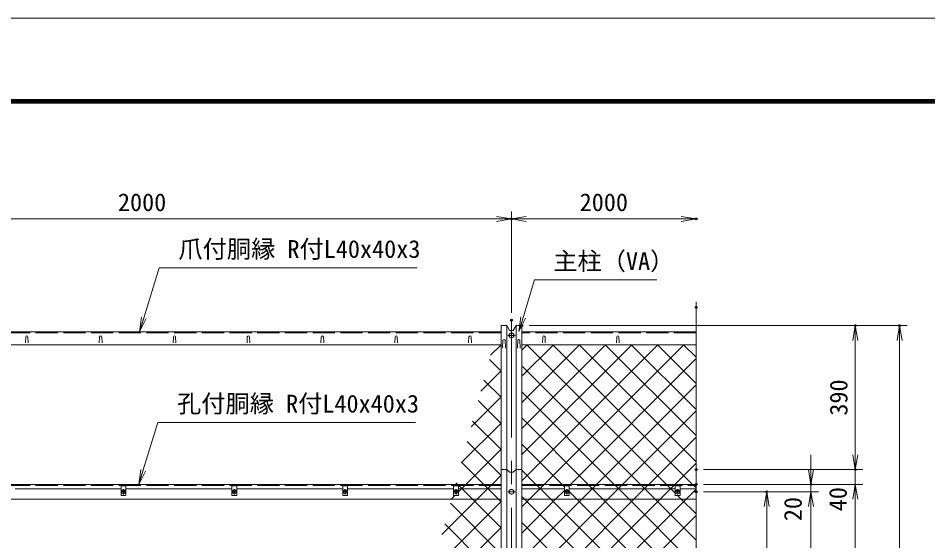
# Model space of a CAD drawing. Units: millimetres, scale not verified. Extents: x -4200 to 4200, y -2970 to 2970.
# Drawn here: x -2855 to -392, y 1556 to 2970 of the extents above; entities that cross this region are included whole.
import ezdxf
from ezdxf.enums import TextEntityAlignment as Align

# ---------------------------------------------------------------- set-up
doc = ezdxf.new("R2010")
doc.units = ezdxf.units.MM
doc.header["$LTSCALE"] = 10
doc.header["$PDMODE"] = 32
doc.header["$PDSIZE"] = 5
doc.linetypes.add('DASHED', pattern=[7.5, 6, -1.5])
doc.linetypes.add('USER1', pattern=[50.8, 31.75, -6.35, 6.35, -6.35])
for name, color, linetype, lineweight in [('0-0_D-STR1', 1, 'Continuous', 18), ('0-1_D-STR-DIM', 7, 'Continuous', 13), ('0-2_0', 7, 'Continuous', 18), ('0-5_D-STR3', 3, 'Continuous', 13), ('0-6_D-BMK', 2, 'USER1', 13), ('0-7_D-STR2', 7, 'Continuous', 13), ('0-8_D-STR-TXT', 7, 'Continuous', 13), ('0-9_D-TTL', 7, 'Continuous', 18)]:
    doc.layers.add(name, color=color, linetype=linetype, lineweight=lineweight)
doc.layers.add('0-3_Defpoints', color=7, linetype='Continuous')
doc.styles.add('ＭＳ ゴシック', font='')
doc.styles.get('ＭＳ ゴシック').set_extended_font_data('MS Gothic')

# ---------------------------------------------------------------- blocks, each defined once
blk = doc.blocks.new('_Open')
at = {"layer": '0-2_0'}
blk.add_line((-10, 1.667), (0, 0), dxfattribs=at)
blk.add_lwpolyline([(-10, -1.667), (0, 0), (-10, 0)], dxfattribs=at)

msp = doc.modelspace()

# ---------------------------------------------------------------- linework, layer by layer
at = {"layer": '0-0_D-STR1'}
for p, q in [((-1547.58, 2121.21), (-3494.58, 2121.21)), ((-1547.58, -411.61), (-1547.58, 2138.1)), ((-1532.08, -411.61), (-1532.08, 2138.1)), ((-1507.08, -411.61), (-1507.08, 2138.1)), ((-1491.58, -411.61), (-1491.58, 2138.1)), ((-1019.58, 2121.21), (-1491.58, 2121.21)), ((-2834.58, 2108.08), (-2835.33, 2091.94)), ((-2828.58, 2108.08), (-2827.83, 2091.94)), ((-2634.58, 2108.08), (-2635.33, 2091.94)), ((-2628.58, 2108.08), (-2627.83, 2091.94)), ((-2434.58, 2108.08), (-2435.33, 2091.94)), ((-2428.58, 2108.08), (-2427.83, 2091.94)), ((-2234.58, 2108.08), (-2235.33, 2091.94)), ((-2228.58, 2108.08), (-2227.83, 2091.94)), ((-2034.58, 2108.08), (-2035.33, 2091.94)), ((-2028.58, 2108.08), (-2027.83, 2091.94)), ((-1834.58, 2108.08), (-1835.33, 2091.94)), ((-1828.58, 2108.08), (-1827.83, 2091.94)), ((-1634.58, 2108.08), (-1635.33, 2091.94)), ((-1628.58, 2108.08), (-1627.83, 2091.94)), ((-1542.58, 2098.37), (-1543.33, 2076.87)), ((-1536.58, 2098.37), (-1535.83, 2076.87)), ((-1502.58, 2098.37), (-1503.33, 2076.87)), ((-1496.58, 2098.37), (-1495.83, 2076.87)), ((-1434.58, 2108.08), (-1435.33, 2091.94)), ((-1428.58, 2108.08), (-1427.83, 2091.94)), ((-1234.58, 2108.08), (-1235.33, 2091.94)), ((-1228.58, 2108.08), (-1227.83, 2091.94)), ((-1547.58, 2086.57), (-3494.58, 2086.57)), ((-1019.58, 2086.57), (-1491.58, 2086.57)), ((-1547.58, 1708.39), (-3494.58, 1708.39)), ((-1491.58, 1708.39), (-1019.58, 1708.39)), ((-3494.58, 1668.39), (-1547.58, 1668.39)), ((-1019.58, 1668.39), (-1491.58, 1668.39))]:
    msp.add_line(p, q, dxfattribs=at)
at = {"layer": '0-0_D-STR1', "linetype": 'DASHED'}
for p, q in [((-1547.58, 2118.61), (-3494.58, 2118.61)), ((-1019.58, 2118.61), (-1491.58, 2118.61)), ((-1547.58, 1705.39), (-3494.58, 1705.39)), ((-1491.58, 1705.39), (-1019.58, 1705.39))]:
    msp.add_line(p, q, dxfattribs=at)
at = {"layer": '0-0_D-STR1'}
for points in [[(-1547.58, 2138.1), (-1532.08, 2138.1), (-1524.58, 2124.6), (-1514.58, 2124.6), (-1507.08, 2138.1), (-1491.58, 2138.1)], [(-1547.58, 1748.39), (-1532.08, 1748.39), (-1524.58, 1741.15), (-1514.58, 1741.15), (-1507.08, 1748.39), (-1491.58, 1748.39)]]:
    msp.add_lwpolyline(points, dxfattribs=at)
for centre in [(-2831.58, 2106.83), (-2631.58, 2106.83), (-2431.58, 2106.83), (-2231.58, 2106.83), (-2031.58, 2106.83), (-1831.58, 2106.83), (-1631.58, 2106.83), (-1539.58, 2097.12), (-1499.58, 2097.12), (-1431.58, 2106.83), (-1231.58, 2106.83)]:
    msp.add_arc(centre, 3.25, 22.61986, 157.38014, dxfattribs=at)
at = {"layer": '0-1_D-STR-DIM'}
for p, q in [((-1519.58, 2173.1), (-1519.58, 2446.88)), ((-1519.58, 2173.1), (-1519.58, 2446.88)), ((-3519.58, 2426.88), (-1519.58, 2426.88)), ((-1519.58, 2426.88), (-1019.58, 2426.88)), ((-1019.58, 2202.84), (-1019.58, 879.04)), ((-1471.58, 2138.1), (-448.53, 2138.1)), ((-1471.58, 2138.1), (-568.53, 2138.1)), ((-588.53, 1748.39), (-588.53, 2138.1)), ((-468.53, -111.61), (-468.53, 2138.1)), ((-588.53, 1788.39), (-588.53, 1828.39)), ((-708.53, 1748.39), (-708.53, 1788.39)), ((-999.58, 1748.39), (-568.53, 1748.39)), ((-999.58, 1748.39), (-568.53, 1748.39)), ((-588.53, 1708.39), (-588.53, 1748.39)), ((-999.58, 1708.39), (-568.53, 1708.39)), ((-999.58, 1708.39), (-568.53, 1708.39)), ((-999.58, 1708.39), (-688.53, 1708.39)), ((-708.53, 1688.39), (-708.53, 1708.39)), ((-588.53, 1708.39), (-588.53, -111.61)), ((-999.58, 1688.39), (-808.53, 1688.39)), ((-999.58, 1688.39), (-688.53, 1688.39)), ((-999.58, 1688.39), (-688.53, 1688.39)), ((-828.53, 1098.39), (-828.53, 1688.39)), ((-708.53, 1688.39), (-708.53, -81.61)), ((-588.53, 1668.39), (-588.53, 1628.39)), ((-708.53, 1648.39), (-708.53, 1608.39))]:
    msp.add_line(p, q, dxfattribs=at)
at = {"layer": '0-3_Defpoints'}
for p in [(-1519.58, 2426.88), (-1019.58, 2426.88), (-1019.58, 2187.55), (-1519.58, 2153.1), (-1491.58, 2138.1), (-588.53, 2138.1), (-468.53, 2138.1), (-1019.58, 1748.39), (-588.53, 1748.39), (-1019.58, 1708.39), (-708.53, 1708.39), (-1019.58, 1688.39), (-828.53, 1688.39)]:
    msp.add_point(p, dxfattribs=at)
at = {"layer": '0-5_D-STR3'}
for p, q in [((-1519.58, 2119.11), (-1526.08, 2115.36)), ((-1513.08, 2115.36), (-1519.58, 2119.11)), ((-1526.08, 2115.36), (-1526.08, 2107.86)), ((-1526.08, 2107.86), (-1519.58, 2104.1)), ((-1519.58, 2104.1), (-1513.08, 2107.86)), ((-1513.08, 2107.86), (-1513.08, 2115.36)), ((-2576.08, 1696.39), (-2863.08, 1696.39)), ((-2571.41, 1688.78), (-2572.93, 1688.75)), ((-2572.93, 1688.75), (-2572.93, 1688.02)), ((-2572.93, 1688.75), (-2572.93, 1688.02)), ((-2571.41, 1688), (-2572.93, 1688.02)), ((-2570.48, 1689.25), (-2571.41, 1688.78)), ((-2570.48, 1687.52), (-2571.41, 1688)), ((-2570.46, 1689.27), (-2569.97, 1690.19)), ((-2570.46, 1687.5), (-2569.97, 1686.58)), ((-2569.94, 1691.74), (-2569.97, 1690.19)), ((-2569.97, 1691.74), (-2569.21, 1691.74)), ((-2569.94, 1685.04), (-2569.97, 1686.58)), ((-2569.94, 1685.04), (-2569.21, 1685.04)), ((-2569.21, 1691.74), (-2569.18, 1690.19)), ((-2569.21, 1685.04), (-2569.18, 1686.58)), ((-2568.69, 1689.27), (-2569.18, 1690.19)), ((-2568.69, 1687.5), (-2569.18, 1686.58)), ((-2568.68, 1689.25), (-2567.75, 1688.78)), ((-2568.68, 1687.52), (-2567.75, 1688)), ((-2567.75, 1688), (-2566.23, 1688.02)), ((-2276.08, 1696.39), (-2563.08, 1696.39)), ((-2271.41, 1688.78), (-2272.93, 1688.75)), ((-2272.93, 1688.75), (-2272.93, 1688.02)), ((-2272.93, 1688.75), (-2272.93, 1688.02)), ((-2271.41, 1688), (-2272.93, 1688.02)), ((-2270.48, 1689.25), (-2271.41, 1688.78)), ((-2270.48, 1687.52), (-2271.41, 1688)), ((-2270.46, 1689.27), (-2269.97, 1690.19)), ((-2270.46, 1687.5), (-2269.97, 1686.58)), ((-2269.94, 1691.74), (-2269.97, 1690.19)), ((-2269.97, 1691.74), (-2269.21, 1691.74)), ((-2269.94, 1685.04), (-2269.97, 1686.58)), ((-2269.94, 1685.04), (-2269.21, 1685.04)), ((-2269.21, 1691.74), (-2269.18, 1690.19)), ((-2269.21, 1685.04), (-2269.18, 1686.58)), ((-2268.69, 1689.27), (-2269.18, 1690.19)), ((-2268.69, 1687.5), (-2269.18, 1686.58)), ((-2268.68, 1689.25), (-2267.75, 1688.78)), ((-2268.68, 1687.52), (-2267.75, 1688)), ((-2267.75, 1688), (-2266.23, 1688.02)), ((-1976.08, 1696.39), (-2263.08, 1696.39)), ((-1971.41, 1688.78), (-1972.93, 1688.75)), ((-1972.93, 1688.75), (-1972.93, 1688.02)), ((-1972.93, 1688.75), (-1972.93, 1688.02)), ((-1971.41, 1688), (-1972.93, 1688.02)), ((-1970.48, 1689.25), (-1971.41, 1688.78)), ((-1970.48, 1687.52), (-1971.41, 1688)), ((-1970.46, 1689.27), (-1969.97, 1690.19)), ((-1970.46, 1687.5), (-1969.97, 1686.58)), ((-1969.94, 1691.74), (-1969.97, 1690.19)), ((-1969.97, 1691.74), (-1969.21, 1691.74)), ((-1969.94, 1685.04), (-1969.97, 1686.58)), ((-1969.94, 1685.04), (-1969.21, 1685.04)), ((-1969.21, 1691.74), (-1969.18, 1690.19)), ((-1969.21, 1685.04), (-1969.18, 1686.58)), ((-1968.69, 1689.27), (-1969.18, 1690.19)), ((-1968.69, 1687.5), (-1969.18, 1686.58)), ((-1968.68, 1689.25), (-1967.75, 1688.78)), ((-1968.68, 1687.52), (-1967.75, 1688)), ((-1967.75, 1688), (-1966.23, 1688.02)), ((-1676.08, 1696.39), (-1963.08, 1696.39)), ((-1671.41, 1688.78), (-1672.93, 1688.75)), ((-1672.93, 1688.75), (-1672.93, 1688.02)), ((-1672.93, 1688.75), (-1672.93, 1688.02)), ((-1671.41, 1688), (-1672.93, 1688.02)), ((-1670.48, 1689.25), (-1671.41, 1688.78)), ((-1670.48, 1687.52), (-1671.41, 1688)), ((-1670.46, 1689.27), (-1669.97, 1690.19)), ((-1670.46, 1687.5), (-1669.97, 1686.58)), ((-1669.94, 1691.74), (-1669.97, 1690.19)), ((-1669.97, 1691.74), (-1669.21, 1691.74)), ((-1669.94, 1685.04), (-1669.97, 1686.58)), ((-1669.94, 1685.04), (-1669.21, 1685.04)), ((-1669.21, 1691.74), (-1669.18, 1690.19)), ((-1669.21, 1685.04), (-1669.18, 1686.58)), ((-1668.69, 1689.27), (-1669.18, 1690.19)), ((-1668.69, 1687.5), (-1669.18, 1686.58)), ((-1668.68, 1689.25), (-1667.75, 1688.78)), ((-1668.68, 1687.52), (-1667.75, 1688)), ((-1667.75, 1688), (-1666.23, 1688.02)), ((-1547.58, 1696.39), (-1663.08, 1696.39)), ((-1519.58, 1695.89), (-1526.08, 1692.14)), ((-1526.08, 1692.14), (-1526.08, 1684.63)), ((-1526.08, 1684.63), (-1519.58, 1680.88)), ((-1513.08, 1692.14), (-1519.58, 1695.89)), ((-1519.58, 1680.88), (-1513.08, 1684.63)), ((-1513.08, 1684.63), (-1513.08, 1692.14)), ((-1376.08, 1696.39), (-1491.58, 1696.39)), ((-1371.41, 1688.78), (-1372.93, 1688.75)), ((-1372.93, 1688.75), (-1372.93, 1688.02)), ((-1372.93, 1688.75), (-1372.93, 1688.02)), ((-1371.41, 1688), (-1372.93, 1688.02)), ((-1370.48, 1689.25), (-1371.41, 1688.78)), ((-1370.48, 1687.52), (-1371.41, 1688)), ((-1370.46, 1689.27), (-1369.97, 1690.19)), ((-1370.46, 1687.5), (-1369.97, 1686.58)), ((-1369.94, 1691.74), (-1369.97, 1690.19)), ((-1369.97, 1691.74), (-1369.21, 1691.74)), ((-1369.94, 1685.04), (-1369.97, 1686.58)), ((-1369.94, 1685.04), (-1369.21, 1685.04)), ((-1369.21, 1691.74), (-1369.18, 1690.19)), ((-1369.21, 1685.04), (-1369.18, 1686.58)), ((-1368.69, 1689.27), (-1369.18, 1690.19)), ((-1368.69, 1687.5), (-1369.18, 1686.58)), ((-1368.68, 1689.25), (-1367.75, 1688.78)), ((-1368.68, 1687.52), (-1367.75, 1688)), ((-1367.75, 1688), (-1366.23, 1688.02)), ((-1076.08, 1696.39), (-1363.08, 1696.39)), ((-1071.41, 1688.78), (-1072.93, 1688.75)), ((-1072.93, 1688.75), (-1072.93, 1688.02)), ((-1072.93, 1688.75), (-1072.93, 1688.02)), ((-1071.41, 1688), (-1072.93, 1688.02)), ((-1070.48, 1689.25), (-1071.41, 1688.78)), ((-1070.48, 1687.52), (-1071.41, 1688)), ((-1070.46, 1689.27), (-1069.97, 1690.19)), ((-1070.46, 1687.5), (-1069.97, 1686.58)), ((-1069.94, 1691.74), (-1069.97, 1690.19)), ((-1069.97, 1691.74), (-1069.21, 1691.74)), ((-1069.94, 1685.04), (-1069.97, 1686.58)), ((-1069.94, 1685.04), (-1069.21, 1685.04)), ((-1069.21, 1691.74), (-1069.18, 1690.19)), ((-1069.21, 1685.04), (-1069.18, 1686.58)), ((-1068.69, 1689.27), (-1069.18, 1690.19)), ((-1068.69, 1687.5), (-1069.18, 1686.58)), ((-1068.68, 1689.25), (-1067.75, 1688.78)), ((-1068.68, 1687.52), (-1067.75, 1688)), ((-1067.75, 1688), (-1066.23, 1688.02)), ((-1019.58, 1696.39), (-1063.08, 1696.39))]:
    msp.add_line(p, q, dxfattribs=at)
for points in [[(-2576.08, 1704.39), (-2563.08, 1704.39), (-2563.08, 1678.39), (-2576.08, 1678.39)], [(-2276.08, 1704.39), (-2263.08, 1704.39), (-2263.08, 1678.39), (-2276.08, 1678.39)], [(-1976.08, 1704.39), (-1963.08, 1704.39), (-1963.08, 1678.39), (-1976.08, 1678.39)], [(-1676.08, 1704.39), (-1663.08, 1704.39), (-1663.08, 1678.39), (-1676.08, 1678.39)], [(-1376.08, 1704.39), (-1363.08, 1704.39), (-1363.08, 1678.39), (-1376.08, 1678.39)], [(-1076.08, 1704.39), (-1063.08, 1704.39), (-1063.08, 1678.39), (-1076.08, 1678.39)]]:
    msp.add_lwpolyline(points, close=True, dxfattribs=at)
for points in [[(-2567.75, 1688.78), (-2566.23, 1688.75), (-2566.23, 1688.02)], [(-2267.75, 1688.78), (-2266.23, 1688.75), (-2266.23, 1688.02)], [(-1967.75, 1688.78), (-1966.23, 1688.75), (-1966.23, 1688.02)], [(-1667.75, 1688.78), (-1666.23, 1688.75), (-1666.23, 1688.02)], [(-1367.75, 1688.78), (-1366.23, 1688.75), (-1366.23, 1688.02)], [(-1067.75, 1688.78), (-1066.23, 1688.75), (-1066.23, 1688.02)]]:
    msp.add_lwpolyline(points, dxfattribs=at)
for centre, radius in [((-1519.58, 2111.61), 6.25), ((-2569.58, 1688.39), 5.25), ((-2269.58, 1688.39), 5.25), ((-1969.58, 1688.39), 5.25), ((-1669.58, 1688.39), 5.25), ((-1519.58, 1688.39), 6.25), ((-1369.58, 1688.39), 5.25), ((-1069.58, 1688.39), 5.25)]:
    msp.add_circle(centre, radius, dxfattribs=at)
at = {"layer": '0-6_D-BMK'}
for p, q in [((-1519.58, 2153.1), (-1519.58, -426.61)), ((-1509.58, 2111.61), (-1529.58, 2111.61)), ((-2577.02, 1688.39), (-2562.14, 1688.39)), ((-2569.58, 1695.83), (-2569.58, 1680.95)), ((-2277.02, 1688.39), (-2262.14, 1688.39)), ((-2269.58, 1695.83), (-2269.58, 1680.95)), ((-1977.02, 1688.39), (-1962.14, 1688.39)), ((-1969.58, 1695.83), (-1969.58, 1680.95)), ((-1677.02, 1688.39), (-1662.14, 1688.39)), ((-1669.58, 1695.83), (-1669.58, 1680.95)), ((-1509.58, 1688.39), (-1529.58, 1688.39)), ((-1377.02, 1688.39), (-1362.14, 1688.39)), ((-1369.58, 1695.83), (-1369.58, 1680.95)), ((-1077.02, 1688.39), (-1062.14, 1688.39)), ((-1069.58, 1695.83), (-1069.58, 1680.95))]:
    msp.add_line(p, q, dxfattribs=at)
at = {"layer": '0-7_D-STR2'}
for p, q in [((-1576.16, 2057.9), (-1547.58, 2086.49)), ((-1547.58, 2085.59), (-1548.56, 2086.57)), ((-1491.58, 2071.78), (-1476.79, 2086.57)), ((-1491.58, 2001.07), (-1406.08, 2086.57)), ((-1491.58, 1930.36), (-1335.37, 2086.57)), ((-1491.58, 1859.65), (-1264.66, 2086.57)), ((-1491.58, 1788.94), (-1193.95, 2086.57)), ((-1491.58, 1718.23), (-1123.23, 2086.57)), ((-1019.58, 1769.72), (-1336.43, 2086.57)), ((-1019.58, 1840.43), (-1265.72, 2086.57)), ((-1019.58, 1911.14), (-1195.01, 2086.57)), ((-1019.58, 1981.85), (-1124.3, 2086.57)), ((-1019.58, 2052.56), (-1053.59, 2086.57)), ((-1547.58, 2014.88), (-1579.25, 2046.55)), ((-1170.38, 1708.39), (-1491.58, 2029.59)), ((-1602.51, 1960.85), (-1547.58, 2015.78)), ((-1547.58, 1944.17), (-1594.34, 1990.93)), ((-1289.29, 1708.39), (-1019.58, 1978.1)), ((-1241.09, 1708.39), (-1491.58, 1958.88)), ((-1628.85, 1863.8), (-1547.58, 1945.07)), ((-1547.58, 1873.46), (-1609.44, 1935.32)), ((-1218.57, 1708.39), (-1019.58, 1907.39)), ((-1655.19, 1766.75), (-1547.58, 1874.36)), ((-1547.58, 1802.75), (-1624.53, 1879.7)), ((-1311.8, 1708.39), (-1491.58, 1888.17)), ((-1547.58, 1732.03), (-1639.63, 1824.08)), ((-1147.86, 1708.39), (-1019.58, 1836.67)), ((-1594.64, 1708.39), (-1654.72, 1768.47)), ((-1077.15, 1708.39), (-1019.58, 1765.96)), ((-1665.35, 1708.39), (-1669.82, 1712.85)), ((-1662.35, 1705.39), (-1665.35, 1708.39)), ((-1653.35, 1696.39), (-1662.35, 1705.39)), ((-1591.64, 1705.39), (-1594.64, 1708.39)), ((-1582.64, 1696.39), (-1591.64, 1705.39)), ((-1308.8, 1705.39), (-1311.8, 1708.39)), ((-1299.8, 1696.39), (-1308.8, 1705.39)), ((-1301.29, 1696.39), (-1292.29, 1705.39)), ((-1292.29, 1705.39), (-1289.29, 1708.39)), ((-1238.09, 1705.39), (-1241.09, 1708.39)), ((-1229.09, 1696.39), (-1238.09, 1705.39)), ((-1230.57, 1696.39), (-1221.57, 1705.39)), ((-1221.57, 1705.39), (-1218.57, 1708.39)), ((-1167.38, 1705.39), (-1170.38, 1708.39)), ((-1158.38, 1696.39), (-1167.38, 1705.39)), ((-1159.86, 1696.39), (-1150.86, 1705.39)), ((-1150.86, 1705.39), (-1147.86, 1708.39)), ((-1089.15, 1696.39), (-1080.15, 1705.39)), ((-1080.15, 1705.39), (-1077.15, 1708.39)), ((-1681.53, 1669.7), (-1672.84, 1678.39)), ((-1625.35, 1668.39), (-1653.35, 1696.39)), ((-1554.64, 1668.39), (-1582.64, 1696.39)), ((-1329.29, 1668.39), (-1301.29, 1696.39)), ((-1271.8, 1668.39), (-1299.8, 1696.39)), ((-1258.57, 1668.39), (-1230.57, 1696.39)), ((-1201.09, 1668.39), (-1229.09, 1696.39)), ((-1187.86, 1668.39), (-1159.86, 1696.39)), ((-1130.38, 1668.39), (-1158.38, 1696.39)), ((-1117.15, 1668.39), (-1089.15, 1696.39)), ((-1734.21, 1475.59), (-1547.58, 1662.23)), ((-1547.58, 1519.9), (-1684.91, 1657.24)), ((-1547.58, 1590.61), (-1625.35, 1668.39)), ((-1547.58, 1661.32), (-1554.64, 1668.39)), ((-1491.58, 1506.1), (-1329.29, 1668.39)), ((-1491.58, 1435.39), (-1258.57, 1668.39)), ((-1491.58, 1364.67), (-1187.86, 1668.39)), ((-1491.58, 1293.96), (-1117.15, 1668.39)), ((-1019.58, 1416.17), (-1271.8, 1668.39)), ((-1019.58, 1486.88), (-1201.09, 1668.39)), ((-1019.58, 1557.59), (-1130.38, 1668.39)), ((-1547.58, 1449.19), (-1700.01, 1601.62)), ((-1491.58, 1152.54), (-1019.58, 1624.54)), ((-1019.58, 1133.32), (-1491.58, 1605.32)), ((-1760.55, 1378.54), (-1547.58, 1591.52))]:
    msp.add_line(p, q, dxfattribs=at)
for points in [[(-1491.58, 1647.52), (-1470.71, 1668.39), (-1442.71, 1696.39), (-1433.71, 1705.39), (-1430.71, 1708.39), (-1052.52, 2086.57)], [(-1076.08, 1684.8), (-1087.67, 1696.39), (-1096.67, 1705.39), (-1099.67, 1708.39), (-1477.85, 2086.57)], [(-1019.58, 1699.01), (-1025.96, 1705.39), (-1028.96, 1708.39), (-1407.14, 2086.57)], [(-1364, 1704.39), (-1363, 1705.39), (-1360, 1708.39), (-1019.58, 2048.81)], [(-1663.08, 1688.15), (-1654.84, 1696.39), (-1645.84, 1705.39), (-1642.84, 1708.39), (-1547.58, 1803.65)], [(-1376.08, 1701.96), (-1379.51, 1705.39), (-1382.51, 1708.39), (-1491.58, 1817.46)], [(-1707.87, 1572.64), (-1612.13, 1668.39), (-1584.13, 1696.39), (-1575.13, 1705.39), (-1572.13, 1708.39), (-1547.58, 1732.94)], [(-1019.58, 1274.75), (-1413.22, 1668.39), (-1441.22, 1696.39), (-1450.22, 1705.39), (-1453.22, 1708.39), (-1491.58, 1746.75)], [(-1491.58, 1223.25), (-1046.44, 1668.39), (-1019.58, 1695.25)], [(-1491.58, 1576.81), (-1400, 1668.39), (-1376.08, 1692.31)], [(-1019.58, 1204.03), (-1483.93, 1668.39), (-1491.58, 1676.03)], [(-1019.58, 1345.46), (-1342.51, 1668.39), (-1363.08, 1688.96)], [(-1019.58, 1628.3), (-1059.67, 1668.39), (-1069.67, 1678.39)]]:
    msp.add_lwpolyline(points, dxfattribs=at)
at = {"layer": '0-8_D-STR-TXT'}
for points in [[(-1775.15, 2294.46), (-2473.03, 2294.46), (-2525.91, 2123.12)], [(-1125.86, 2261.63), (-1457.24, 2261.63), (-1498.94, 2123.97)], [(-1778.92, 1875.91), (-2476.8, 1875.91), (-2527.91, 1710.3)]]:
    msp.add_lwpolyline(points, dxfattribs=at)
at = {"layer": '0-9_D-TTL', "color": 2}
msp.add_lwpolyline([(-4199.68, 2970.23), (4200.32, 2970.23), (4200.32, -2969.77), (-4199.68, -2969.77)], close=True, dxfattribs=at)
at = {"layer": '0-9_D-TTL'}
for points in [[(-3929.68, 2750.23), (3930.32, 2750.23), (3930.32, -2749.77), (-3929.68, -2749.77)], [(-3927.18, 2747.73), (3927.82, 2747.73), (3927.82, -2747.27), (-3927.18, -2747.27)], [(-3924.68, 2745.23), (3925.32, 2745.23), (3925.32, -2744.77), (-3924.68, -2744.77)], [(-3922.18, 2742.73), (3922.82, 2742.73), (3922.82, -2742.27), (-3922.18, -2742.27)], [(-3919.68, 2740.23), (3920.32, 2740.23), (3920.32, -2739.77), (-3919.68, -2739.77)]]:
    msp.add_lwpolyline(points, close=True, dxfattribs=at)

# ---------------------------------------------------------------- block references
at = {"layer": '0-1_D-STR-DIM', "xscale": 4, "yscale": 4}
for p in [(-1519.58, 2426.88), (-1019.58, 2426.88)]:
    msp.add_blockref('_Open', p, dxfattribs=at)
for p, rotation in [((-1519.58, 2426.88), 180), ((-588.53, 2138.1), 90), ((-468.53, 2138.1), 90), ((-588.53, 1748.39), 270), ((-588.53, 1748.39), 270), ((-708.53, 1708.39), 270), ((-588.53, 1708.39), 90), ((-588.53, 1708.39), 90), ((-828.53, 1688.39), 90), ((-708.53, 1688.39), 90), ((-708.53, 1688.39), 90)]:
    msp.add_blockref('_Open', p, dxfattribs=dict(at, rotation=rotation))
at = {"layer": '0-8_D-STR-TXT', "xscale": 4, "yscale": 4}
for p, rotation in [((-2526.5, 2121.21), 252.84683), ((-1499.52, 2122.06), 253.14944), ((-2528.5, 1708.39), 252.84683)]:
    msp.add_blockref('_Open', p, dxfattribs=dict(at, rotation=rotation))

# ---------------------------------------------------------------- texts
at = {"layer": '0-1_D-STR-DIM', "style": 'ＭＳ ゴシック'}
for p in [(-2584.85, 2433.63), (-1334.85, 2433.63)]:
    msp.add_text('2000', height=48.09, dxfattribs=at).set_placement(p, align=Align.BOTTOM_LEFT)
for s, p in [('390', (-595.28, 1894.36)), ('40', (-597.2, 1635.73)), ('20', (-719.12, 1608.87))]:
    msp.add_text(s, height=48.09, rotation=90, dxfattribs=at).set_placement(p, align=Align.BOTTOM_LEFT)
at = {"layer": '0-8_D-STR-TXT', "style": 'ＭＳ ゴシック'}
for s, p in [('爪付胴縁 R付L40x40x3', (-2421.09, 2307.05)), ('主柱（VA）', (-1406.32, 2274.22)), ('孔付胴縁 R付L40x40x3', (-2424.86, 1888.49))]:
    msp.add_text(s, height=48.09, dxfattribs=at).set_placement(p, align=Align.BOTTOM_LEFT)

doc.saveas('drawing.dxf')
